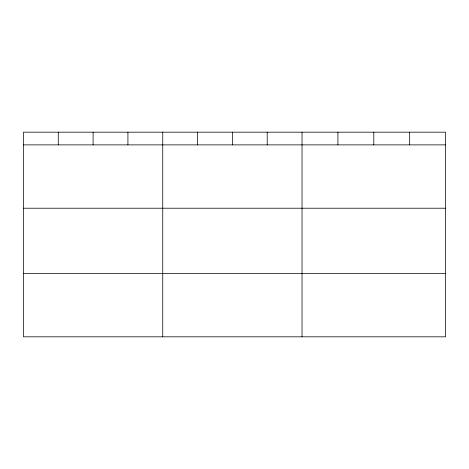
<?xml version="1.0" encoding="UTF-8"?>
<svg xmlns="http://www.w3.org/2000/svg" width="469" height="469" viewBox="0 0 469 469"><rect width="100%" height="100%" fill="white"/><g stroke="black" fill="none" stroke-linecap="round" stroke-linejoin="round"><path stroke-width="0.7" d="M445.55 208.218L445.55 132.176L23.45 132.176L23.45 336.824L445.55 336.824L445.55 208.218L23.45 208.218M23.45 144.88L445.55 144.88M23.45 273.48L445.55 273.48M409.671 132.176L409.671 144.88M373.793 132.176L373.793 144.88M337.915 132.176L337.915 144.88M302.036 132.176L302.036 336.824M267.213 132.176L267.213 144.88M232.389 132.176L232.389 144.88M197.566 132.176L197.566 144.88M162.743 132.176L162.743 336.824M127.92 132.176L127.92 144.88M93.097 132.176L93.097 144.88M58.273 132.176L58.273 144.88"/></g></svg>
